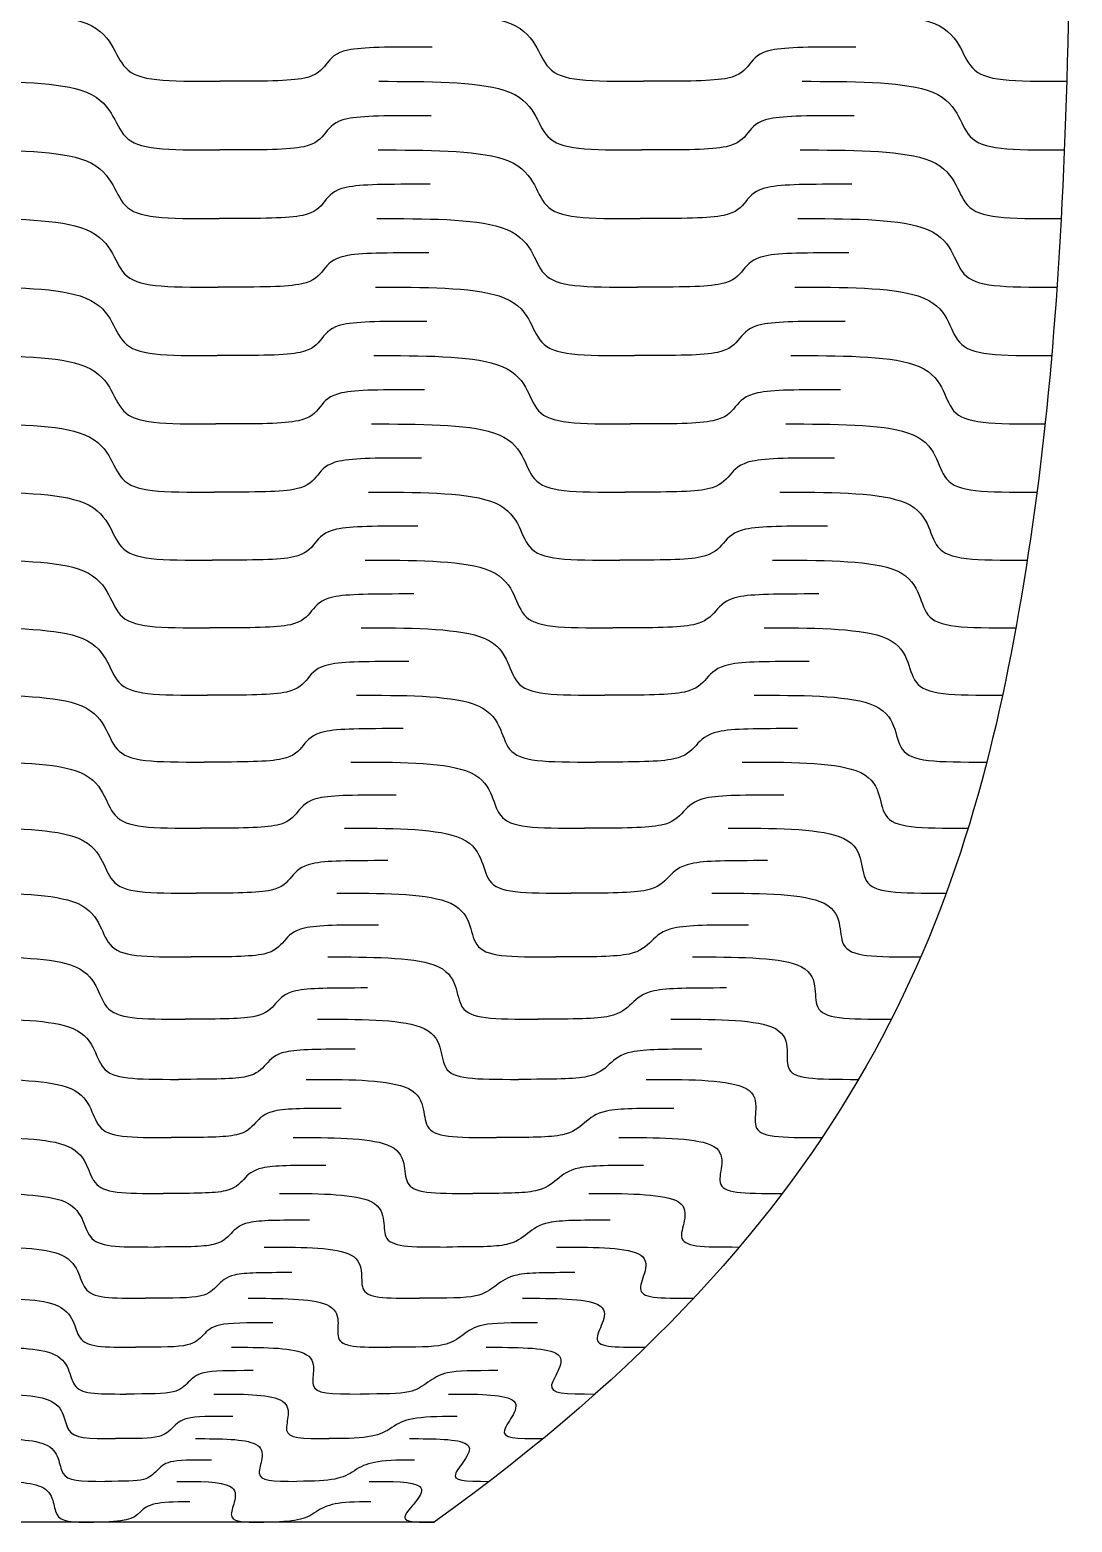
# Model space of a CAD drawing. Extents: x -15.8 to 22.7, y 5.7 to 11.5.
# Drawn here: x -5.15 to -3.125, y 5.681 to 8.579 of the extents above; entities that cross this region are included whole.
import ezdxf

# ---------------------------------------------------------------- set-up
doc = ezdxf.new("R2010")
doc.units = 0
doc.layers.add('DEFAULT', color=7, linetype='CONTINUOUS')

msp = doc.modelspace()

# ---------------------------------------------------------------- linework, layer by layer
at = {"layer": 'DEFAULT'}
msp.add_lwpolyline([(-4.3647, 5.6805), (-6.0174, 5.6805)], dxfattribs=at)
for points, knots in [([(-3.1252, 9.8123), (-3.1252, 8.6318), (-3.1252, 8.0416), (-3.2285, 7.4513), (-3.3318, 6.861), (-3.5384, 6.2708), (-4.3647, 5.6805)], [0, 0, 0, 0, 1, 1, 1, 2, 2, 2, 2]), ([(-5.294, 8.612), (-5.1996, 8.612), (-5.1052, 8.612), (-5.0505, 8.5949), (-5.0187, 8.5849), (-5.0025, 8.568), (-4.9915, 8.5502), (-4.9812, 8.5337), (-4.9751, 8.5167), (-4.9636, 8.5046), (-4.9392, 8.4789), (-4.8882, 8.4787), (-4.78, 8.4787)], [0, 0, 0, 0, 1, 1, 1, 2, 2, 2, 3, 3, 3, 4, 4, 4, 4]), ([(-4.4705, 8.612), (-4.3761, 8.612), (-4.2817, 8.612), (-4.2272, 8.5949), (-4.1955, 8.5849), (-4.1795, 8.568), (-4.1687, 8.5502), (-4.1586, 8.5337), (-4.1526, 8.5167), (-4.1413, 8.5046), (-4.1172, 8.4789), (-4.0661, 8.4787), (-3.9579, 8.4787)], [0, 0, 0, 0, 1, 1, 1, 2, 2, 2, 3, 3, 3, 4, 4, 4, 4]), ([(-3.6471, 8.612), (-3.5527, 8.612), (-3.4582, 8.612), (-3.4039, 8.5949), (-3.3723, 8.5849), (-3.3565, 8.568), (-3.3459, 8.5502), (-3.336, 8.5337), (-3.3302, 8.5167), (-3.3189, 8.5046), (-3.2951, 8.4789), (-3.244, 8.4787), (-3.1359, 8.4787)], [0, 0, 0, 0, 1, 1, 1, 2, 2, 2, 3, 3, 3, 4, 4, 4, 4]), ([(-4.3683, 8.5453), (-4.4529, 8.5453), (-4.5028, 8.5453), (-4.5321, 8.5392), (-4.5563, 8.5341), (-4.5655, 8.5233), (-4.5742, 8.512), (-4.583, 8.5007), (-4.5922, 8.49), (-4.6164, 8.4849), (-4.6457, 8.4787), (-4.6955, 8.4787), (-4.78, 8.4787)], [0, 0, 0, 0, 1, 1, 1, 2, 2, 2, 3, 3, 3, 4, 4, 4, 4]), ([(-3.5455, 8.5453), (-3.6302, 8.5453), (-3.68, 8.5453), (-3.7094, 8.5392), (-3.7336, 8.5341), (-3.7429, 8.5233), (-3.7518, 8.512), (-3.7607, 8.5007), (-3.77, 8.49), (-3.7942, 8.4849), (-3.8236, 8.4787), (-3.8734, 8.4787), (-3.9579, 8.4787)], [0, 0, 0, 0, 1, 1, 1, 2, 2, 2, 3, 3, 3, 4, 4, 4, 4]), ([(-5.2938, 8.4787), (-5.1996, 8.4787), (-5.1053, 8.4787), (-5.0508, 8.4615), (-5.019, 8.4516), (-5.0029, 8.4347), (-4.9919, 8.4169), (-4.9817, 8.4004), (-4.9756, 8.3834), (-4.9641, 8.3713), (-4.9398, 8.3456), (-4.8888, 8.3454), (-4.781, 8.3454)], [0, 0, 0, 0, 1, 1, 1, 2, 2, 2, 3, 3, 3, 4, 4, 4, 4]), ([(-4.4717, 8.4787), (-4.3775, 8.4787), (-4.2832, 8.4787), (-4.2289, 8.4615), (-4.1973, 8.4516), (-4.1814, 8.4347), (-4.1707, 8.4169), (-4.1607, 8.4004), (-4.1548, 8.3834), (-4.1435, 8.3713), (-4.1196, 8.3456), (-4.0686, 8.3454), (-3.9607, 8.3454)], [0, 0, 0, 0, 1, 1, 1, 2, 2, 2, 3, 3, 3, 4, 4, 4, 4]), ([(-3.6497, 8.4787), (-3.5554, 8.4787), (-3.4611, 8.4787), (-3.4071, 8.4615), (-3.3756, 8.4516), (-3.36, 8.4347), (-3.3495, 8.4169), (-3.3397, 8.4004), (-3.3341, 8.3834), (-3.323, 8.3713), (-3.2994, 8.3456), (-3.2484, 8.3454), (-3.1405, 8.3454)], [0, 0, 0, 0, 1, 1, 1, 2, 2, 2, 3, 3, 3, 4, 4, 4, 4]), ([(-4.3699, 8.412), (-4.4544, 8.412), (-4.5041, 8.412), (-4.5334, 8.4058), (-4.5575, 8.4008), (-4.5668, 8.39), (-4.5755, 8.3787), (-4.5844, 8.3674), (-4.5935, 8.3567), (-4.6177, 8.3516), (-4.647, 8.3454), (-4.6966, 8.3454), (-4.781, 8.3454)], [0, 0, 0, 0, 1, 1, 1, 2, 2, 2, 3, 3, 3, 4, 4, 4, 4]), ([(-3.5488, 8.412), (-3.6333, 8.412), (-3.683, 8.412), (-3.7124, 8.4058), (-3.7366, 8.4008), (-3.7459, 8.39), (-3.7549, 8.3787), (-3.7638, 8.3674), (-3.7732, 8.3567), (-3.7974, 8.3516), (-3.8267, 8.3454), (-3.8764, 8.3454), (-3.9607, 8.3454)], [0, 0, 0, 0, 1, 1, 1, 2, 2, 2, 3, 3, 3, 4, 4, 4, 4]), ([(-5.2936, 8.3454), (-5.1995, 8.3454), (-5.1055, 8.3454), (-5.0511, 8.3283), (-5.0194, 8.3183), (-5.0033, 8.3014), (-4.9924, 8.2837), (-4.9822, 8.2672), (-4.9762, 8.2501), (-4.9648, 8.238), (-4.9406, 8.2123), (-4.8898, 8.2122), (-4.7822, 8.2122)], [0, 0, 0, 0, 1, 1, 1, 2, 2, 2, 3, 3, 3, 4, 4, 4, 4]), ([(-4.4734, 8.3454), (-4.3793, 8.3454), (-4.2853, 8.3454), (-4.2312, 8.3283), (-4.1997, 8.3183), (-4.1839, 8.3014), (-4.1733, 8.2837), (-4.1635, 8.2672), (-4.1577, 8.2501), (-4.1465, 8.238), (-4.1228, 8.2123), (-4.072, 8.2122), (-3.9644, 8.2122)], [0, 0, 0, 0, 1, 1, 1, 2, 2, 2, 3, 3, 3, 4, 4, 4, 4]), ([(-3.6532, 8.3454), (-3.5591, 8.3454), (-3.4651, 8.3454), (-3.4113, 8.3283), (-3.38, 8.3183), (-3.3645, 8.3014), (-3.3543, 8.2837), (-3.3447, 8.2672), (-3.3393, 8.2501), (-3.3283, 8.238), (-3.3051, 8.2123), (-3.2543, 8.2122), (-3.1467, 8.2122)], [0, 0, 0, 0, 1, 1, 1, 2, 2, 2, 3, 3, 3, 4, 4, 4, 4]), ([(-4.3721, 8.2788), (-4.4563, 8.2788), (-4.5059, 8.2788), (-4.5352, 8.2726), (-4.5593, 8.2675), (-4.5685, 8.2567), (-4.5773, 8.2455), (-4.5861, 8.2342), (-4.5953, 8.2234), (-4.6194, 8.2183), (-4.6486, 8.2122), (-4.6981, 8.2122), (-4.7822, 8.2122)], [0, 0, 0, 0, 1, 1, 1, 2, 2, 2, 3, 3, 3, 4, 4, 4, 4]), ([(-3.5531, 8.2788), (-3.6374, 8.2788), (-3.687, 8.2788), (-3.7163, 8.2726), (-3.7405, 8.2675), (-3.7499, 8.2567), (-3.7589, 8.2455), (-3.768, 8.2342), (-3.7774, 8.2234), (-3.8015, 8.2183), (-3.8308, 8.2122), (-3.8803, 8.2122), (-3.9644, 8.2122)], [0, 0, 0, 0, 1, 1, 1, 2, 2, 2, 3, 3, 3, 4, 4, 4, 4]), ([(-5.2933, 8.2122), (-5.1995, 8.2122), (-5.1057, 8.2122), (-5.0515, 8.195), (-5.02, 8.1851), (-5.004, 8.1682), (-4.9931, 8.1505), (-4.983, 8.134), (-4.9769, 8.117), (-4.9656, 8.1049), (-4.9415, 8.0792), (-4.8909, 8.079), (-4.7838, 8.079)], [0, 0, 0, 0, 1, 1, 1, 2, 2, 2, 3, 3, 3, 4, 4, 4, 4]), ([(-4.4755, 8.2122), (-4.3818, 8.2122), (-4.288, 8.2122), (-4.2342, 8.195), (-4.2029, 8.1851), (-4.1873, 8.1682), (-4.1768, 8.1505), (-4.1671, 8.134), (-4.1615, 8.117), (-4.1504, 8.1049), (-4.127, 8.0792), (-4.0764, 8.079), (-3.9692, 8.079)], [0, 0, 0, 0, 1, 1, 1, 2, 2, 2, 3, 3, 3, 4, 4, 4, 4]), ([(-3.6578, 8.2122), (-3.564, 8.2122), (-3.4703, 8.2122), (-3.4169, 8.195), (-3.3858, 8.1851), (-3.3706, 8.1682), (-3.3606, 8.1505), (-3.3513, 8.134), (-3.346, 8.117), (-3.3353, 8.1049), (-3.3125, 8.0792), (-3.2618, 8.079), (-3.1547, 8.079)], [0, 0, 0, 0, 1, 1, 1, 2, 2, 2, 3, 3, 3, 4, 4, 4, 4]), ([(-4.3749, 8.1456), (-4.4589, 8.1456), (-4.5083, 8.1456), (-4.5375, 8.1394), (-4.5615, 8.1343), (-4.5707, 8.1236), (-4.5795, 8.1123), (-4.5884, 8.101), (-4.5976, 8.0903), (-4.6216, 8.0852), (-4.6507, 8.079), (-4.7, 8.079), (-4.7838, 8.079)], [0, 0, 0, 0, 1, 1, 1, 2, 2, 2, 3, 3, 3, 4, 4, 4, 4]), ([(-3.5588, 8.1456), (-3.6427, 8.1456), (-3.6922, 8.1456), (-3.7215, 8.1394), (-3.7456, 8.1343), (-3.7551, 8.1236), (-3.7642, 8.1123), (-3.7733, 8.101), (-3.7828, 8.0903), (-3.8069, 8.0852), (-3.8362, 8.079), (-3.8855, 8.079), (-3.9692, 8.079)], [0, 0, 0, 0, 1, 1, 1, 2, 2, 2, 3, 3, 3, 4, 4, 4, 4]), ([(-5.2929, 8.079), (-5.1995, 8.079), (-5.1061, 8.079), (-5.0521, 8.0619), (-5.0207, 8.052), (-5.0048, 8.0351), (-4.994, 8.0174), (-4.9839, 8.0009), (-4.978, 7.984), (-4.9667, 7.9719), (-4.9428, 7.9462), (-4.8924, 7.9461), (-4.7858, 7.9461)], [0, 0, 0, 0, 1, 1, 1, 2, 2, 2, 3, 3, 3, 4, 4, 4, 4]), ([(-4.4783, 8.079), (-4.385, 8.079), (-4.2915, 8.079), (-4.2381, 8.0619), (-4.2069, 8.052), (-4.1916, 8.0351), (-4.1813, 8.0174), (-4.1718, 8.0009), (-4.1663, 7.984), (-4.1554, 7.9719), (-4.1323, 7.9462), (-4.082, 7.9461), (-3.9754, 7.9461)], [0, 0, 0, 0, 1, 1, 1, 2, 2, 2, 3, 3, 3, 4, 4, 4, 4]), ([(-3.6638, 8.079), (-3.5704, 8.079), (-3.477, 8.079), (-3.424, 8.0619), (-3.3932, 8.052), (-3.3784, 8.0351), (-3.3687, 8.0174), (-3.3596, 8.0009), (-3.3547, 7.984), (-3.3442, 7.9719), (-3.3219, 7.9462), (-3.2715, 7.9461), (-3.1649, 7.9461)], [0, 0, 0, 0, 1, 1, 1, 2, 2, 2, 3, 3, 3, 4, 4, 4, 4]), ([(-4.3786, 8.0125), (-4.4622, 8.0125), (-4.5114, 8.0125), (-4.5405, 8.0064), (-4.5644, 8.0013), (-4.5736, 7.9906), (-4.5825, 7.9793), (-4.5913, 7.968), (-4.6005, 7.9573), (-4.6244, 7.9522), (-4.6534, 7.9461), (-4.7025, 7.9461), (-4.7858, 7.9461)], [0, 0, 0, 0, 1, 1, 1, 2, 2, 2, 3, 3, 3, 4, 4, 4, 4]), ([(-3.5661, 8.0125), (-3.6497, 8.0125), (-3.6989, 8.0125), (-3.7281, 8.0064), (-3.7522, 8.0013), (-3.7618, 7.9906), (-3.771, 7.9793), (-3.7802, 7.968), (-3.7897, 7.9573), (-3.8138, 7.9522), (-3.843, 7.9461), (-3.892, 7.9461), (-3.9754, 7.9461)], [0, 0, 0, 0, 1, 1, 1, 2, 2, 2, 3, 3, 3, 4, 4, 4, 4]), ([(-5.2924, 7.9461), (-5.1994, 7.9461), (-5.1065, 7.9461), (-5.0528, 7.929), (-5.0216, 7.919), (-5.0058, 7.9022), (-4.9951, 7.8845), (-4.9851, 7.8681), (-4.9792, 7.8511), (-4.968, 7.8391), (-4.9444, 7.8135), (-4.8943, 7.8133), (-4.7884, 7.8133)], [0, 0, 0, 0, 1, 1, 1, 2, 2, 2, 3, 3, 3, 4, 4, 4, 4]), ([(-4.4819, 7.9461), (-4.389, 7.9461), (-4.296, 7.9461), (-4.243, 7.929), (-4.2122, 7.919), (-4.197, 7.9022), (-4.187, 7.8845), (-4.1777, 7.8681), (-4.1724, 7.8511), (-4.1617, 7.8391), (-4.139, 7.8135), (-4.089, 7.8133), (-3.9831, 7.8133)], [0, 0, 0, 0, 1, 1, 1, 2, 2, 2, 3, 3, 3, 4, 4, 4, 4]), ([(-3.6715, 7.9461), (-3.5785, 7.9461), (-3.4856, 7.9461), (-3.4332, 7.929), (-3.4027, 7.919), (-3.3883, 7.9022), (-3.3789, 7.8845), (-3.3702, 7.8681), (-3.3656, 7.8511), (-3.3554, 7.8391), (-3.3337, 7.8135), (-3.2837, 7.8133), (-3.1777, 7.8133)], [0, 0, 0, 0, 1, 1, 1, 2, 2, 2, 3, 3, 3, 4, 4, 4, 4]), ([(-4.3832, 7.8797), (-4.4663, 7.8797), (-4.5152, 7.8797), (-4.5442, 7.8735), (-4.568, 7.8684), (-4.5772, 7.8577), (-4.5861, 7.8465), (-4.595, 7.8353), (-4.6042, 7.8245), (-4.628, 7.8195), (-4.6568, 7.8133), (-4.7056, 7.8133), (-4.7884, 7.8133)], [0, 0, 0, 0, 1, 1, 1, 2, 2, 2, 3, 3, 3, 4, 4, 4, 4]), ([(-3.5753, 7.8797), (-3.6584, 7.8797), (-3.7073, 7.8797), (-3.7365, 7.8735), (-3.7605, 7.8684), (-3.7702, 7.8577), (-3.7795, 7.8465), (-3.7888, 7.8353), (-3.7984, 7.8245), (-3.8224, 7.8195), (-3.8515, 7.8133), (-3.9002, 7.8133), (-3.9831, 7.8133)], [0, 0, 0, 0, 1, 1, 1, 2, 2, 2, 3, 3, 3, 4, 4, 4, 4]), ([(-5.2917, 7.8133), (-5.1994, 7.8133), (-5.107, 7.8133), (-5.0537, 7.7963), (-5.0227, 7.7863), (-5.007, 7.7696), (-4.9964, 7.7519), (-4.9866, 7.7355), (-4.9808, 7.7186), (-4.9697, 7.7066), (-4.9463, 7.681), (-4.8966, 7.6809), (-4.7915, 7.6809)], [0, 0, 0, 0, 1, 1, 1, 2, 2, 2, 3, 3, 3, 4, 4, 4, 4]), ([(-4.4864, 7.8133), (-4.3941, 7.8133), (-4.3017, 7.8133), (-4.2492, 7.7963), (-4.2186, 7.7863), (-4.2038, 7.7696), (-4.194, 7.7519), (-4.185, 7.7355), (-4.1799, 7.7186), (-4.1694, 7.7066), (-4.1472, 7.681), (-4.0976, 7.6809), (-3.9925, 7.6809)], [0, 0, 0, 0, 1, 1, 1, 2, 2, 2, 3, 3, 3, 4, 4, 4, 4]), ([(-3.6811, 7.8133), (-3.5887, 7.8133), (-3.4963, 7.8133), (-3.4447, 7.7963), (-3.4146, 7.7863), (-3.4005, 7.7696), (-3.3916, 7.7519), (-3.3833, 7.7355), (-3.3791, 7.7186), (-3.3692, 7.7066), (-3.3482, 7.681), (-3.2986, 7.6809), (-3.1934, 7.6809)], [0, 0, 0, 0, 1, 1, 1, 2, 2, 2, 3, 3, 3, 4, 4, 4, 4]), ([(-4.3889, 7.7471), (-4.4714, 7.7471), (-4.52, 7.7471), (-4.5488, 7.7409), (-4.5725, 7.7359), (-4.5817, 7.7252), (-4.5906, 7.714), (-4.5995, 7.7028), (-4.6087, 7.6921), (-4.6323, 7.687), (-4.661, 7.6809), (-4.7094, 7.6809), (-4.7915, 7.6809)], [0, 0, 0, 0, 1, 1, 1, 2, 2, 2, 3, 3, 3, 4, 4, 4, 4]), ([(-3.5867, 7.7471), (-3.6692, 7.7471), (-3.7178, 7.7471), (-3.7469, 7.7409), (-3.7708, 7.7359), (-3.7806, 7.7252), (-3.79, 7.714), (-3.7994, 7.7028), (-3.8091, 7.6921), (-3.833, 7.687), (-3.862, 7.6809), (-3.9103, 7.6809), (-3.9925, 7.6809)], [0, 0, 0, 0, 1, 1, 1, 2, 2, 2, 3, 3, 3, 4, 4, 4, 4]), ([(-5.2909, 7.6809), (-5.1993, 7.6809), (-5.1077, 7.6809), (-5.0548, 7.6639), (-5.024, 7.654), (-5.0086, 7.6372), (-4.9981, 7.6197), (-4.9884, 7.6033), (-4.9827, 7.5865), (-4.9717, 7.5745), (-4.9486, 7.549), (-4.8994, 7.5488), (-4.7953, 7.5488)], [0, 0, 0, 0, 1, 1, 1, 2, 2, 2, 3, 3, 3, 4, 4, 4, 4]), ([(-4.4919, 7.6809), (-4.4003, 7.6809), (-4.3086, 7.6809), (-4.2567, 7.6639), (-4.2265, 7.654), (-4.212, 7.6372), (-4.2026, 7.6197), (-4.1938, 7.6033), (-4.189, 7.5865), (-4.1788, 7.5745), (-4.1571, 7.549), (-4.1079, 7.5488), (-4.0038, 7.5488)], [0, 0, 0, 0, 1, 1, 1, 2, 2, 2, 3, 3, 3, 4, 4, 4, 4]), ([(-3.6929, 7.6809), (-3.6012, 7.6809), (-3.5096, 7.6809), (-3.4587, 7.6639), (-3.429, 7.654), (-3.4155, 7.6372), (-3.407, 7.6197), (-3.3992, 7.6033), (-3.3954, 7.5865), (-3.3858, 7.5745), (-3.3656, 7.549), (-3.3164, 7.5488), (-3.2123, 7.5488)], [0, 0, 0, 0, 1, 1, 1, 2, 2, 2, 3, 3, 3, 4, 4, 4, 4]), ([(-4.3958, 7.6149), (-4.4776, 7.6149), (-4.5258, 7.6149), (-4.5544, 7.6087), (-4.5779, 7.6037), (-4.5872, 7.593), (-4.596, 7.5818), (-4.6049, 7.5707), (-4.6141, 7.56), (-4.6376, 7.555), (-4.666, 7.5488), (-4.7139, 7.5488), (-4.7953, 7.5488)], [0, 0, 0, 0, 1, 1, 1, 2, 2, 2, 3, 3, 3, 4, 4, 4, 4]), ([(-3.6005, 7.6149), (-3.6823, 7.6149), (-3.7305, 7.6149), (-3.7595, 7.6087), (-3.7833, 7.6037), (-3.7931, 7.593), (-3.8026, 7.5818), (-3.8122, 7.5707), (-3.822, 7.56), (-3.8457, 7.555), (-3.8745, 7.5488), (-3.9224, 7.5488), (-4.0038, 7.5488)], [0, 0, 0, 0, 1, 1, 1, 2, 2, 2, 3, 3, 3, 4, 4, 4, 4]), ([(-5.29, 7.5488), (-5.1993, 7.5488), (-5.1084, 7.5488), (-5.0561, 7.5319), (-5.0257, 7.5221), (-5.0104, 7.5054), (-5.0001, 7.4879), (-4.9905, 7.4716), (-4.9849, 7.4548), (-4.9741, 7.4429), (-4.9513, 7.4175), (-4.9027, 7.4173), (-4.7998, 7.4173)], [0, 0, 0, 0, 1, 1, 1, 2, 2, 2, 3, 3, 3, 4, 4, 4, 4]), ([(-4.4985, 7.5488), (-4.4078, 7.5488), (-4.3169, 7.5488), (-4.2658, 7.5319), (-4.236, 7.5221), (-4.2218, 7.5054), (-4.2127, 7.4879), (-4.2042, 7.4716), (-4.1997, 7.4548), (-4.1898, 7.4429), (-4.1687, 7.4175), (-4.1201, 7.4173), (-4.0171, 7.4173)], [0, 0, 0, 0, 1, 1, 1, 2, 2, 2, 3, 3, 3, 4, 4, 4, 4]), ([(-3.707, 7.5488), (-3.6163, 7.5488), (-3.5255, 7.5488), (-3.4754, 7.5319), (-3.4463, 7.5221), (-3.4333, 7.5054), (-3.4253, 7.4879), (-3.418, 7.4716), (-3.4146, 7.4548), (-3.4054, 7.4429), (-3.386, 7.4175), (-3.3375, 7.4173), (-3.2345, 7.4173)], [0, 0, 0, 0, 1, 1, 1, 2, 2, 2, 3, 3, 3, 4, 4, 4, 4]), ([(-4.404, 7.4831), (-4.485, 7.4831), (-4.5326, 7.4831), (-4.561, 7.477), (-4.5843, 7.472), (-4.5936, 7.4613), (-4.6024, 7.4502), (-4.6113, 7.4391), (-4.6205, 7.4285), (-4.6437, 7.4234), (-4.6719, 7.4173), (-4.7193, 7.4173), (-4.7998, 7.4173)], [0, 0, 0, 0, 1, 1, 1, 2, 2, 2, 3, 3, 3, 4, 4, 4, 4]), ([(-3.617, 7.4831), (-3.6979, 7.4831), (-3.7456, 7.4831), (-3.7744, 7.477), (-3.798, 7.472), (-3.808, 7.4613), (-3.8176, 7.4502), (-3.8272, 7.4391), (-3.8372, 7.4285), (-3.8607, 7.4234), (-3.8893, 7.4173), (-3.9367, 7.4173), (-4.0171, 7.4173)], [0, 0, 0, 0, 1, 1, 1, 2, 2, 2, 3, 3, 3, 4, 4, 4, 4]), ([(-5.2889, 7.4173), (-5.1992, 7.4173), (-5.1093, 7.4173), (-5.0577, 7.4005), (-5.0276, 7.3907), (-5.0125, 7.3741), (-5.0024, 7.3567), (-4.993, 7.3405), (-4.9875, 7.3238), (-4.9769, 7.3119), (-4.9545, 7.2867), (-4.9065, 7.2865), (-4.8049, 7.2865)], [0, 0, 0, 0, 1, 1, 1, 2, 2, 2, 3, 3, 3, 4, 4, 4, 4]), ([(-4.5063, 7.4173), (-4.4165, 7.4173), (-4.3267, 7.4173), (-4.2764, 7.4005), (-4.2471, 7.3907), (-4.2333, 7.3741), (-4.2246, 7.3567), (-4.2165, 7.3405), (-4.2123, 7.3238), (-4.2026, 7.3119), (-4.1822, 7.2867), (-4.1343, 7.2865), (-4.0327, 7.2865)], [0, 0, 0, 0, 1, 1, 1, 2, 2, 2, 3, 3, 3, 4, 4, 4, 4]), ([(-3.7237, 7.4173), (-3.6339, 7.4173), (-3.5441, 7.4173), (-3.4951, 7.4005), (-3.4666, 7.3907), (-3.4542, 7.3741), (-3.4468, 7.3567), (-3.4399, 7.3405), (-3.4371, 7.3238), (-3.4284, 7.3119), (-3.4099, 7.2867), (-3.362, 7.2865), (-3.2604, 7.2865)], [0, 0, 0, 0, 1, 1, 1, 2, 2, 2, 3, 3, 3, 4, 4, 4, 4]), ([(-4.4136, 7.3519), (-4.4936, 7.3519), (-4.5407, 7.3519), (-4.5688, 7.3458), (-4.5918, 7.3408), (-4.6011, 7.3303), (-4.6099, 7.3192), (-4.6188, 7.3081), (-4.628, 7.2976), (-4.6509, 7.2926), (-4.6788, 7.2865), (-4.7255, 7.2865), (-4.8049, 7.2865)], [0, 0, 0, 0, 1, 1, 1, 2, 2, 2, 3, 3, 3, 4, 4, 4, 4]), ([(-3.6362, 7.3519), (-3.7162, 7.3519), (-3.7633, 7.3519), (-3.7918, 7.3458), (-3.8153, 7.3408), (-3.8253, 7.3303), (-3.8351, 7.3192), (-3.8448, 7.3081), (-3.8548, 7.2976), (-3.8782, 7.2926), (-3.9065, 7.2865), (-3.9532, 7.2865), (-4.0327, 7.2865)], [0, 0, 0, 0, 1, 1, 1, 2, 2, 2, 3, 3, 3, 4, 4, 4, 4]), ([(-5.2876, 7.2865), (-5.199, 7.2865), (-5.1104, 7.2865), (-5.0595, 7.2698), (-5.0298, 7.2601), (-5.015, 7.2436), (-5.0051, 7.2263), (-4.9959, 7.2103), (-4.9906, 7.1937), (-4.9802, 7.1819), (-4.9582, 7.1569), (-4.911, 7.1567), (-4.811, 7.1567)], [0, 0, 0, 0, 1, 1, 1, 2, 2, 2, 3, 3, 3, 4, 4, 4, 4]), ([(-4.5153, 7.2865), (-4.4268, 7.2865), (-4.3381, 7.2865), (-4.2888, 7.2698), (-4.2601, 7.2601), (-4.2468, 7.2436), (-4.2385, 7.2263), (-4.2308, 7.2103), (-4.2271, 7.1937), (-4.2178, 7.1819), (-4.1981, 7.1569), (-4.151, 7.1567), (-4.051, 7.1567)], [0, 0, 0, 0, 1, 1, 1, 2, 2, 2, 3, 3, 3, 4, 4, 4, 4]), ([(-3.7431, 7.2865), (-3.6545, 7.2865), (-3.5659, 7.2865), (-3.5181, 7.2698), (-3.4903, 7.2601), (-3.4786, 7.2436), (-3.4719, 7.2263), (-3.4658, 7.2103), (-3.4635, 7.1937), (-3.4554, 7.1819), (-3.4381, 7.1569), (-3.391, 7.1567), (-3.291, 7.1567)], [0, 0, 0, 0, 1, 1, 1, 2, 2, 2, 3, 3, 3, 4, 4, 4, 4]), ([(-4.4249, 7.2216), (-4.5037, 7.2216), (-4.5501, 7.2216), (-4.5779, 7.2156), (-4.6007, 7.2106), (-4.6099, 7.2001), (-4.6187, 7.1891), (-4.6276, 7.1782), (-4.6367, 7.1677), (-4.6594, 7.1627), (-4.6869, 7.1567), (-4.7329, 7.1567), (-4.811, 7.1567)], [0, 0, 0, 0, 1, 1, 1, 2, 2, 2, 3, 3, 3, 4, 4, 4, 4]), ([(-3.6588, 7.2216), (-3.7376, 7.2216), (-3.784, 7.2216), (-3.8123, 7.2156), (-3.8356, 7.2106), (-3.8458, 7.2001), (-3.8557, 7.1891), (-3.8655, 7.1782), (-3.8757, 7.1677), (-3.8988, 7.1627), (-3.9269, 7.1567), (-3.9729, 7.1567), (-4.051, 7.1567)], [0, 0, 0, 0, 1, 1, 1, 2, 2, 2, 3, 3, 3, 4, 4, 4, 4]), ([(-5.2861, 7.1567), (-5.1989, 7.1567), (-5.1117, 7.1567), (-5.0616, 7.1402), (-5.0325, 7.1306), (-5.018, 7.1143), (-5.0083, 7.0972), (-4.9994, 7.0813), (-4.9942, 7.0649), (-4.9841, 7.0533), (-4.9626, 7.0285), (-4.9164, 7.0283), (-4.8183, 7.0283)], [0, 0, 0, 0, 1, 1, 1, 2, 2, 2, 3, 3, 3, 4, 4, 4, 4]), ([(-4.526, 7.1567), (-4.4389, 7.1567), (-4.3516, 7.1567), (-4.3035, 7.1402), (-4.2754, 7.1306), (-4.2628, 7.1143), (-4.255, 7.0972), (-4.2479, 7.0813), (-4.2445, 7.0649), (-4.2357, 7.0533), (-4.217, 7.0285), (-4.1708, 7.0283), (-4.0727, 7.0283)], [0, 0, 0, 0, 1, 1, 1, 2, 2, 2, 3, 3, 3, 4, 4, 4, 4]), ([(-3.766, 7.1567), (-3.6789, 7.1567), (-3.5916, 7.1567), (-3.5453, 7.1402), (-3.5183, 7.1306), (-3.5075, 7.1143), (-3.5017, 7.0972), (-3.4963, 7.0813), (-3.4949, 7.0649), (-3.4874, 7.0533), (-3.4715, 7.0285), (-3.4253, 7.0283), (-3.3272, 7.0283)], [0, 0, 0, 0, 1, 1, 1, 2, 2, 2, 3, 3, 3, 4, 4, 4, 4]), ([(-4.4383, 7.0925), (-4.5157, 7.0925), (-4.5613, 7.0925), (-4.5887, 7.0866), (-4.6111, 7.0816), (-4.6203, 7.0713), (-4.6292, 7.0604), (-4.638, 7.0496), (-4.6472, 7.0392), (-4.6694, 7.0343), (-4.6965, 7.0283), (-4.7416, 7.0283), (-4.8183, 7.0283)], [0, 0, 0, 0, 1, 1, 1, 2, 2, 2, 3, 3, 3, 4, 4, 4, 4]), ([(-3.6855, 7.0925), (-3.7629, 7.0925), (-3.8085, 7.0925), (-3.8365, 7.0866), (-3.8596, 7.0816), (-3.87, 7.0713), (-3.88, 7.0604), (-3.8901, 7.0496), (-3.9004, 7.0392), (-3.9232, 7.0343), (-3.951, 7.0283), (-3.9961, 7.0283), (-4.0727, 7.0283)], [0, 0, 0, 0, 1, 1, 1, 2, 2, 2, 3, 3, 3, 4, 4, 4, 4]), ([(-5.2843, 7.0283), (-5.1988, 7.0283), (-5.1132, 7.0283), (-5.0641, 7.0121), (-5.0356, 7.0026), (-5.0215, 6.9866), (-5.0122, 6.9698), (-5.0034, 6.9542), (-4.9985, 6.938), (-4.9887, 6.9265), (-4.9678, 6.9022), (-4.9226, 6.902), (-4.8268, 6.902)], [0, 0, 0, 0, 1, 1, 1, 2, 2, 2, 3, 3, 3, 4, 4, 4, 4]), ([(-4.5387, 7.0283), (-4.4532, 7.0283), (-4.3676, 7.0283), (-4.3208, 7.0121), (-4.2936, 7.0026), (-4.2816, 6.9866), (-4.2745, 6.9698), (-4.2679, 6.9542), (-4.2651, 6.938), (-4.2568, 6.9265), (-4.2393, 6.9022), (-4.1942, 6.902), (-4.0983, 6.902)], [0, 0, 0, 0, 1, 1, 1, 2, 2, 2, 3, 3, 3, 4, 4, 4, 4]), ([(-3.7932, 7.0283), (-3.7077, 7.0283), (-3.6221, 7.0283), (-3.5775, 7.0121), (-3.5515, 7.0026), (-3.5417, 6.9866), (-3.5369, 6.9698), (-3.5324, 6.9542), (-3.5318, 6.938), (-3.5251, 6.9265), (-3.5108, 6.9022), (-3.4657, 6.902), (-3.3698, 6.902)], [0, 0, 0, 0, 1, 1, 1, 2, 2, 2, 3, 3, 3, 4, 4, 4, 4]), ([(-4.4541, 6.9652), (-4.5299, 6.9652), (-4.5745, 6.9652), (-4.6014, 6.9593), (-4.6235, 6.9545), (-4.6327, 6.9443), (-4.6415, 6.9336), (-4.6503, 6.9229), (-4.6594, 6.9127), (-4.6813, 6.9079), (-4.7078, 6.902), (-4.7519, 6.902), (-4.8268, 6.902)], [0, 0, 0, 0, 1, 1, 1, 2, 2, 2, 3, 3, 3, 4, 4, 4, 4]), ([(-3.717, 6.9652), (-3.7929, 6.9652), (-3.8375, 6.9652), (-3.8652, 6.9593), (-3.8879, 6.9545), (-3.8985, 6.9443), (-3.9087, 6.9336), (-3.919, 6.9229), (-3.9295, 6.9127), (-3.952, 6.9079), (-3.9793, 6.902), (-4.0234, 6.902), (-4.0983, 6.902)], [0, 0, 0, 0, 1, 1, 1, 2, 2, 2, 3, 3, 3, 4, 4, 4, 4]), ([(-5.2821, 6.902), (-5.1986, 6.902), (-5.1149, 6.902), (-5.0671, 6.8861), (-5.0393, 6.8768), (-5.0256, 6.8611), (-5.0166, 6.8446), (-5.0082, 6.8293), (-5.0035, 6.8135), (-4.994, 6.8022), (-4.9739, 6.7783), (-4.9299, 6.7782), (-4.8367, 6.7782)], [0, 0, 0, 0, 1, 1, 1, 2, 2, 2, 3, 3, 3, 4, 4, 4, 4]), ([(-4.5536, 6.902), (-4.4701, 6.902), (-4.3864, 6.902), (-4.3412, 6.8861), (-4.3149, 6.8768), (-4.3037, 6.8611), (-4.2973, 6.8446), (-4.2914, 6.8293), (-4.2892, 6.8135), (-4.2815, 6.8022), (-4.2652, 6.7783), (-4.2213, 6.7782), (-4.1281, 6.7782)], [0, 0, 0, 0, 1, 1, 1, 2, 2, 2, 3, 3, 3, 4, 4, 4, 4]), ([(-3.8251, 6.902), (-3.7416, 6.902), (-3.6579, 6.902), (-3.6152, 6.8861), (-3.5904, 6.8768), (-3.5818, 6.8611), (-3.578, 6.8446), (-3.5745, 6.8293), (-3.5749, 6.8135), (-3.569, 6.8022), (-3.5565, 6.7783), (-3.5126, 6.7782), (-3.4194, 6.7782)], [0, 0, 0, 0, 1, 1, 1, 2, 2, 2, 3, 3, 3, 4, 4, 4, 4]), ([(-4.4725, 6.8401), (-4.5464, 6.8401), (-4.59, 6.8401), (-4.6163, 6.8343), (-4.6379, 6.8296), (-4.647, 6.8196), (-4.6558, 6.8091), (-4.6647, 6.7987), (-4.6737, 6.7887), (-4.695, 6.7839), (-4.721, 6.7782), (-4.7638, 6.7782), (-4.8367, 6.7782)], [0, 0, 0, 0, 1, 1, 1, 2, 2, 2, 3, 3, 3, 4, 4, 4, 4]), ([(-3.7539, 6.8401), (-3.8278, 6.8401), (-3.8714, 6.8401), (-3.8986, 6.8343), (-3.921, 6.8296), (-3.9317, 6.8196), (-3.9422, 6.8091), (-3.9527, 6.7987), (-3.9634, 6.7887), (-3.9855, 6.7839), (-4.0123, 6.7782), (-4.0552, 6.7782), (-4.1281, 6.7782)], [0, 0, 0, 0, 1, 1, 1, 2, 2, 2, 3, 3, 3, 4, 4, 4, 4]), ([(-5.2796, 6.7782), (-5.1984, 6.7782), (-5.117, 6.7782), (-5.0706, 6.7627), (-5.0436, 6.7536), (-5.0304, 6.7383), (-5.0217, 6.7223), (-5.0137, 6.7073), (-5.0092, 6.6919), (-5.0001, 6.6809), (-4.9808, 6.6577), (-4.9383, 6.6575), (-4.8481, 6.6575)], [0, 0, 0, 0, 1, 1, 1, 2, 2, 2, 3, 3, 3, 4, 4, 4, 4]), ([(-4.571, 6.7782), (-4.4897, 6.7782), (-4.4083, 6.7782), (-4.3648, 6.7627), (-4.3395, 6.7536), (-4.3292, 6.7383), (-4.3236, 6.7223), (-4.3184, 6.7073), (-4.3168, 6.6919), (-4.3097, 6.6809), (-4.2948, 6.6577), (-4.2524, 6.6575), (-4.1621, 6.6575)], [0, 0, 0, 0, 1, 1, 1, 2, 2, 2, 3, 3, 3, 4, 4, 4, 4]), ([(-3.8623, 6.7782), (-3.7811, 6.7782), (-3.6996, 6.7782), (-3.6591, 6.7627), (-3.6355, 6.7536), (-3.6281, 6.7383), (-3.6255, 6.7223), (-3.623, 6.7073), (-3.6244, 6.6919), (-3.6194, 6.6809), (-3.6088, 6.6577), (-3.5664, 6.6575), (-3.4762, 6.6575)], [0, 0, 0, 0, 1, 1, 1, 2, 2, 2, 3, 3, 3, 4, 4, 4, 4]), ([(-4.4938, 6.7179), (-4.5655, 6.7179), (-4.6078, 6.7179), (-4.6334, 6.7122), (-4.6545, 6.7076), (-4.6636, 6.6979), (-4.6723, 6.6877), (-4.6811, 6.6775), (-4.6901, 6.6677), (-4.7108, 6.6631), (-4.7361, 6.6575), (-4.7775, 6.6575), (-4.8481, 6.6575)], [0, 0, 0, 0, 1, 1, 1, 2, 2, 2, 3, 3, 3, 4, 4, 4, 4]), ([(-3.7965, 6.7179), (-3.8682, 6.7179), (-3.9104, 6.7179), (-3.9372, 6.7122), (-3.9591, 6.7076), (-3.97, 6.6979), (-3.9807, 6.6877), (-3.9914, 6.6775), (-4.0022, 6.6677), (-4.0238, 6.6631), (-4.0501, 6.6575), (-4.0916, 6.6575), (-4.1621, 6.6575)], [0, 0, 0, 0, 1, 1, 1, 2, 2, 2, 3, 3, 3, 4, 4, 4, 4]), ([(-5.2768, 6.6575), (-5.1982, 6.6575), (-5.1193, 6.6575), (-5.0745, 6.6425), (-5.0484, 6.6337), (-5.0358, 6.6189), (-5.0276, 6.6033), (-5.0199, 6.5888), (-5.0157, 6.5739), (-5.007, 6.5632), (-4.9886, 6.5407), (-4.9477, 6.5405), (-4.8609, 6.5405)], [0, 0, 0, 0, 1, 1, 1, 2, 2, 2, 3, 3, 3, 4, 4, 4, 4]), ([(-4.5909, 6.6575), (-4.5122, 6.6575), (-4.4333, 6.6575), (-4.3919, 6.6425), (-4.3677, 6.6337), (-4.3583, 6.6189), (-4.3535, 6.6033), (-4.349, 6.5888), (-4.3481, 6.5739), (-4.3417, 6.5632), (-4.3282, 6.5407), (-4.2874, 6.5405), (-4.2005, 6.5405)], [0, 0, 0, 0, 1, 1, 1, 2, 2, 2, 3, 3, 3, 4, 4, 4, 4]), ([(-3.9049, 6.6575), (-3.8263, 6.6575), (-3.7474, 6.6575), (-3.7092, 6.6425), (-3.6869, 6.6337), (-3.6808, 6.6189), (-3.6794, 6.6033), (-3.678, 6.5888), (-3.6804, 6.5739), (-3.6764, 6.5632), (-3.6678, 6.5407), (-3.627, 6.5405), (-3.5401, 6.5405)], [0, 0, 0, 0, 1, 1, 1, 2, 2, 2, 3, 3, 3, 4, 4, 4, 4]), ([(-4.5179, 6.599), (-4.5872, 6.599), (-4.628, 6.599), (-4.6528, 6.5936), (-4.6733, 6.5891), (-4.6823, 6.5797), (-4.691, 6.5698), (-4.6997, 6.5599), (-4.7085, 6.5504), (-4.7286, 6.5459), (-4.753, 6.5405), (-4.793, 6.5405), (-4.8609, 6.5405)], [0, 0, 0, 0, 1, 1, 1, 2, 2, 2, 3, 3, 3, 4, 4, 4, 4]), ([(-3.8447, 6.599), (-3.914, 6.599), (-3.9548, 6.599), (-3.9809, 6.5936), (-4.0023, 6.5891), (-4.0134, 6.5797), (-4.0242, 6.5698), (-4.0351, 6.5599), (-4.046, 6.5504), (-4.0671, 6.5459), (-4.0926, 6.5405), (-4.1326, 6.5405), (-4.2005, 6.5405)], [0, 0, 0, 0, 1, 1, 1, 2, 2, 2, 3, 3, 3, 4, 4, 4, 4]), ([(-5.2736, 6.5405), (-5.1979, 6.5405), (-5.1219, 6.5405), (-5.0789, 6.526), (-5.0539, 6.5175), (-5.0419, 6.5032), (-5.0341, 6.4882), (-5.0268, 6.4742), (-5.0229, 6.4598), (-5.0147, 6.4495), (-4.9973, 6.4277), (-4.9582, 6.4275), (-4.875, 6.4275)], [0, 0, 0, 0, 1, 1, 1, 2, 2, 2, 3, 3, 3, 4, 4, 4, 4]), ([(-4.6132, 6.5405), (-4.5375, 6.5405), (-4.4616, 6.5405), (-4.4222, 6.526), (-4.3993, 6.5175), (-4.3909, 6.5032), (-4.3868, 6.4882), (-4.3831, 6.4742), (-4.3828, 6.4598), (-4.3772, 6.4495), (-4.3652, 6.4277), (-4.3262, 6.4275), (-4.243, 6.4275)], [0, 0, 0, 0, 1, 1, 1, 2, 2, 2, 3, 3, 3, 4, 4, 4, 4]), ([(-3.9529, 6.5405), (-3.8771, 6.5405), (-3.8012, 6.5405), (-3.7655, 6.526), (-3.7447, 6.5175), (-3.7399, 6.5032), (-3.7396, 6.4882), (-3.7394, 6.4742), (-3.7427, 6.4598), (-3.7397, 6.4495), (-3.7332, 6.4277), (-3.6941, 6.4275), (-3.611, 6.4275)], [0, 0, 0, 0, 1, 1, 1, 2, 2, 2, 3, 3, 3, 4, 4, 4, 4]), ([(-4.5449, 6.484), (-4.6113, 6.484), (-4.6505, 6.484), (-4.6745, 6.4788), (-4.6943, 6.4745), (-4.7032, 6.4653), (-4.7117, 6.4558), (-4.7203, 6.4462), (-4.729, 6.4371), (-4.7483, 6.4328), (-4.7718, 6.4275), (-4.81, 6.4275), (-4.875, 6.4275)], [0, 0, 0, 0, 1, 1, 1, 2, 2, 2, 3, 3, 3, 4, 4, 4, 4]), ([(-3.8987, 6.484), (-3.9652, 6.484), (-4.0043, 6.484), (-4.0297, 6.4788), (-4.0505, 6.4745), (-4.0617, 6.4653), (-4.0726, 6.4558), (-4.0836, 6.4462), (-4.0946, 6.4371), (-4.115, 6.4328), (-4.1398, 6.4275), (-4.178, 6.4275), (-4.243, 6.4275)], [0, 0, 0, 0, 1, 1, 1, 2, 2, 2, 3, 3, 3, 4, 4, 4, 4]), ([(-5.2701, 6.4275), (-5.1976, 6.4275), (-5.1249, 6.4275), (-5.0838, 6.4136), (-5.0599, 6.4055), (-5.0486, 6.3917), (-5.0413, 6.3772), (-5.0345, 6.3638), (-5.0309, 6.3499), (-5.0231, 6.34), (-5.0068, 6.3191), (-4.9696, 6.3189), (-4.8905, 6.3189)], [0, 0, 0, 0, 1, 1, 1, 2, 2, 2, 3, 3, 3, 4, 4, 4, 4]), ([(-4.638, 6.4275), (-4.5656, 6.4275), (-4.4929, 6.4275), (-4.4558, 6.4136), (-4.4342, 6.4055), (-4.4268, 6.3917), (-4.4236, 6.3772), (-4.4206, 6.3638), (-4.421, 6.3499), (-4.4161, 6.34), (-4.4057, 6.3191), (-4.3685, 6.3189), (-4.2895, 6.3189)], [0, 0, 0, 0, 1, 1, 1, 2, 2, 2, 3, 3, 3, 4, 4, 4, 4]), ([(-4.006, 6.4275), (-3.9336, 6.4275), (-3.8608, 6.4275), (-3.8278, 6.4136), (-3.8085, 6.4055), (-3.805, 6.3917), (-3.8059, 6.3772), (-3.8068, 6.3638), (-3.8111, 6.3499), (-3.809, 6.34), (-3.8046, 6.3191), (-3.7675, 6.3189), (-3.6884, 6.3189)], [0, 0, 0, 0, 1, 1, 1, 2, 2, 2, 3, 3, 3, 4, 4, 4, 4]), ([(-4.5745, 6.3733), (-4.6379, 6.3733), (-4.6753, 6.3733), (-4.6984, 6.3682), (-4.7174, 6.3641), (-4.7261, 6.3553), (-4.7344, 6.3461), (-4.7429, 6.3369), (-4.7514, 6.3281), (-4.7699, 6.324), (-4.7924, 6.3189), (-4.8287, 6.3189), (-4.8905, 6.3189)], [0, 0, 0, 0, 1, 1, 1, 2, 2, 2, 3, 3, 3, 4, 4, 4, 4]), ([(-3.958, 6.3733), (-4.0214, 6.3733), (-4.0588, 6.3733), (-4.0833, 6.3682), (-4.1034, 6.3641), (-4.1146, 6.3553), (-4.1257, 6.3461), (-4.1367, 6.3369), (-4.1477, 6.3281), (-4.1674, 6.324), (-4.1913, 6.3189), (-4.2277, 6.3189), (-4.2895, 6.3189)], [0, 0, 0, 0, 1, 1, 1, 2, 2, 2, 3, 3, 3, 4, 4, 4, 4]), ([(-5.2662, 6.3189), (-5.1973, 6.3189), (-5.1281, 6.3189), (-5.0892, 6.3056), (-5.0665, 6.2978), (-5.0558, 6.2846), (-5.049, 6.2707), (-5.0427, 6.2578), (-5.0395, 6.2445), (-5.0322, 6.2351), (-5.017, 6.215), (-4.9819, 6.2149), (-4.9072, 6.2149)], [0, 0, 0, 0, 1, 1, 1, 2, 2, 2, 3, 3, 3, 4, 4, 4, 4]), ([(-4.6651, 6.3189), (-4.5962, 6.3189), (-4.527, 6.3189), (-4.4924, 6.3056), (-4.4722, 6.2978), (-4.4658, 6.2846), (-4.4634, 6.2707), (-4.4612, 6.2578), (-4.4622, 6.2445), (-4.458, 6.2351), (-4.4492, 6.215), (-4.4142, 6.2149), (-4.3395, 6.2149)], [0, 0, 0, 0, 1, 1, 1, 2, 2, 2, 3, 3, 3, 4, 4, 4, 4]), ([(-4.0641, 6.3189), (-3.9952, 6.3189), (-3.926, 6.3189), (-3.8956, 6.3056), (-3.878, 6.2978), (-3.8757, 6.2846), (-3.8778, 6.2707), (-3.8797, 6.2578), (-3.885, 6.2445), (-3.8839, 6.2351), (-3.8814, 6.215), (-3.8464, 6.2149), (-3.7718, 6.2149)], [0, 0, 0, 0, 1, 1, 1, 2, 2, 2, 3, 3, 3, 4, 4, 4, 4]), ([(-4.6067, 6.2669), (-4.6668, 6.2669), (-4.7022, 6.2669), (-4.7242, 6.2621), (-4.7423, 6.2581), (-4.7508, 6.2497), (-4.759, 6.2409), (-4.7672, 6.2321), (-4.7755, 6.2237), (-4.7931, 6.2197), (-4.8145, 6.2149), (-4.8488, 6.2149), (-4.9072, 6.2149)], [0, 0, 0, 0, 1, 1, 1, 2, 2, 2, 3, 3, 3, 4, 4, 4, 4]), ([(-4.0223, 6.2669), (-4.0824, 6.2669), (-4.1178, 6.2669), (-4.1414, 6.2621), (-4.1608, 6.2581), (-4.1719, 6.2497), (-4.183, 6.2409), (-4.194, 6.2321), (-4.205, 6.2237), (-4.2239, 6.2197), (-4.2468, 6.2149), (-4.2811, 6.2149), (-4.3395, 6.2149)], [0, 0, 0, 0, 1, 1, 1, 2, 2, 2, 3, 3, 3, 4, 4, 4, 4]), ([(-5.262, 6.2149), (-5.1969, 6.2149), (-5.1315, 6.2149), (-5.0949, 6.2021), (-5.0736, 6.1946), (-5.0636, 6.182), (-5.0574, 6.1687), (-5.0515, 6.1564), (-5.0486, 6.1437), (-5.0419, 6.1346), (-5.0278, 6.1154), (-4.995, 6.1153), (-4.9249, 6.1153)], [0, 0, 0, 0, 1, 1, 1, 2, 2, 2, 3, 3, 3, 4, 4, 4, 4]), ([(-4.6943, 6.2149), (-4.6292, 6.2149), (-4.5638, 6.2149), (-4.5318, 6.2021), (-4.5131, 6.1946), (-4.5076, 6.182), (-4.5061, 6.1687), (-4.5046, 6.1564), (-4.5063, 6.1437), (-4.5028, 6.1346), (-4.4955, 6.1154), (-4.4627, 6.1153), (-4.3927, 6.1153)], [0, 0, 0, 0, 1, 1, 1, 2, 2, 2, 3, 3, 3, 4, 4, 4, 4]), ([(-4.1266, 6.2149), (-4.0615, 6.2149), (-3.9961, 6.2149), (-3.9686, 6.2021), (-3.9526, 6.1946), (-3.9516, 6.182), (-3.9548, 6.1687), (-3.9578, 6.1564), (-3.9639, 6.1437), (-3.9637, 6.1346), (-3.9633, 6.1154), (-3.9305, 6.1153), (-3.8605, 6.1153)], [0, 0, 0, 0, 1, 1, 1, 2, 2, 2, 3, 3, 3, 4, 4, 4, 4]), ([(-4.6411, 6.1651), (-4.6977, 6.1651), (-4.731, 6.1651), (-4.7519, 6.1605), (-4.769, 6.1567), (-4.7773, 6.1486), (-4.7852, 6.1402), (-4.7932, 6.1318), (-4.8013, 6.1237), (-4.8179, 6.1199), (-4.838, 6.1153), (-4.8702, 6.1153), (-4.9249, 6.1153)], [0, 0, 0, 0, 1, 1, 1, 2, 2, 2, 3, 3, 3, 4, 4, 4, 4]), ([(-4.0911, 6.1651), (-4.1477, 6.1651), (-4.1811, 6.1651), (-4.2036, 6.1605), (-4.2221, 6.1567), (-4.2331, 6.1486), (-4.2441, 6.1402), (-4.2551, 6.1318), (-4.266, 6.1237), (-4.284, 6.1199), (-4.3058, 6.1153), (-4.338, 6.1153), (-4.3927, 6.1153)], [0, 0, 0, 0, 1, 1, 1, 2, 2, 2, 3, 3, 3, 4, 4, 4, 4]), ([(-5.2576, 6.1153), (-5.1966, 6.1153), (-5.1352, 6.1153), (-5.101, 6.1031), (-5.0811, 6.0959), (-5.0719, 6.0839), (-5.0662, 6.0712), (-5.0609, 6.0595), (-5.0583, 6.0473), (-5.0522, 6.0387), (-5.0393, 6.0203), (-5.0087, 6.0202), (-4.9436, 6.0202)], [0, 0, 0, 0, 1, 1, 1, 2, 2, 2, 3, 3, 3, 4, 4, 4, 4]), ([(-4.7254, 6.1153), (-4.6643, 6.1153), (-4.603, 6.1153), (-4.5736, 6.1031), (-4.5565, 6.0959), (-4.552, 6.0839), (-4.5513, 6.0712), (-4.5506, 6.0595), (-4.5528, 6.0473), (-4.5501, 6.0387), (-4.5444, 6.0203), (-4.5139, 6.0202), (-4.4488, 6.0202)], [0, 0, 0, 0, 1, 1, 1, 2, 2, 2, 3, 3, 3, 4, 4, 4, 4]), ([(-4.1931, 6.1153), (-4.1321, 6.1153), (-4.0708, 6.1153), (-4.0462, 6.1031), (-4.0319, 6.0959), (-4.0321, 6.0839), (-4.0364, 6.0712), (-4.0403, 6.0595), (-4.0473, 6.0473), (-4.048, 6.0387), (-4.0495, 6.0203), (-4.0191, 6.0202), (-3.954, 6.0202)], [0, 0, 0, 0, 1, 1, 1, 2, 2, 2, 3, 3, 3, 4, 4, 4, 4]), ([(-4.6775, 6.0677), (-4.7304, 6.0677), (-4.7615, 6.0677), (-4.7811, 6.0633), (-4.7973, 6.0597), (-4.8052, 6.052), (-4.8129, 6.044), (-4.8206, 6.0359), (-4.8284, 6.0282), (-4.8439, 6.0246), (-4.8629, 6.0202), (-4.8927, 6.0202), (-4.9436, 6.0202)], [0, 0, 0, 0, 1, 1, 1, 2, 2, 2, 3, 3, 3, 4, 4, 4, 4]), ([(-4.164, 6.0677), (-4.2168, 6.0677), (-4.248, 6.0677), (-4.2693, 6.0633), (-4.2869, 6.0597), (-4.2979, 6.052), (-4.3087, 6.044), (-4.3196, 6.0359), (-4.3304, 6.0282), (-4.3474, 6.0246), (-4.368, 6.0202), (-4.3979, 6.0202), (-4.4488, 6.0202)], [0, 0, 0, 0, 1, 1, 1, 2, 2, 2, 3, 3, 3, 4, 4, 4, 4]), ([(-5.2529, 6.0202), (-5.1962, 6.0202), (-5.1391, 6.0202), (-5.1074, 6.0085), (-5.089, 6.0017), (-5.0806, 5.9902), (-5.0754, 5.9781), (-5.0706, 5.9669), (-5.0684, 5.9553), (-5.0629, 5.947), (-5.0512, 5.9295), (-5.0231, 5.9294), (-4.9632, 5.9294)], [0, 0, 0, 0, 1, 1, 1, 2, 2, 2, 3, 3, 3, 4, 4, 4, 4]), ([(-4.7581, 6.0202), (-4.7013, 6.0202), (-4.6443, 6.0202), (-4.6176, 6.0085), (-4.6021, 6.0017), (-4.5986, 5.9902), (-4.5987, 5.9781), (-4.5987, 5.9669), (-4.6015, 5.9553), (-4.5995, 5.947), (-4.5954, 5.9295), (-4.5674, 5.9294), (-4.5074, 5.9294)], [0, 0, 0, 0, 1, 1, 1, 2, 2, 2, 3, 3, 3, 4, 4, 4, 4]), ([(-4.2632, 6.0202), (-4.2065, 6.0202), (-4.1494, 6.0202), (-4.1278, 6.0085), (-4.1152, 6.0017), (-4.1167, 5.9902), (-4.122, 5.9781), (-4.1268, 5.9669), (-4.1346, 5.9553), (-4.1362, 5.947), (-4.1396, 5.9295), (-4.1116, 5.9294), (-4.0516, 5.9294)], [0, 0, 0, 0, 1, 1, 1, 2, 2, 2, 3, 3, 3, 4, 4, 4, 4]), ([(-4.7158, 5.9748), (-4.7647, 5.9748), (-4.7935, 5.9748), (-4.8118, 5.9706), (-4.8269, 5.9671), (-4.8345, 5.9598), (-4.8419, 5.9521), (-4.8493, 5.9444), (-4.8567, 5.9371), (-4.8712, 5.9336), (-4.8888, 5.9294), (-4.9163, 5.9294), (-4.9632, 5.9294)], [0, 0, 0, 0, 1, 1, 1, 2, 2, 2, 3, 3, 3, 4, 4, 4, 4]), ([(-4.2405, 5.9748), (-4.2893, 5.9748), (-4.3182, 5.9748), (-4.3383, 5.9706), (-4.3549, 5.9671), (-4.3657, 5.9598), (-4.3764, 5.9521), (-4.3871, 5.9444), (-4.3977, 5.9371), (-4.4136, 5.9336), (-4.433, 5.9294), (-4.4605, 5.9294), (-4.5074, 5.9294)], [0, 0, 0, 0, 1, 1, 1, 2, 2, 2, 3, 3, 3, 4, 4, 4, 4]), ([(-5.248, 5.9294), (-5.1958, 5.9294), (-5.1432, 5.9294), (-5.1141, 5.9182), (-5.0972, 5.9117), (-5.0896, 5.9007), (-5.0851, 5.8892), (-5.0808, 5.8785), (-5.0789, 5.8674), (-5.074, 5.8595), (-5.0636, 5.8428), (-5.0381, 5.8427), (-4.9834, 5.8427)], [0, 0, 0, 0, 1, 1, 1, 2, 2, 2, 3, 3, 3, 4, 4, 4, 4]), ([(-4.7923, 5.9294), (-4.74, 5.9294), (-4.6874, 5.9294), (-4.6636, 5.9182), (-4.6497, 5.9117), (-4.6473, 5.9007), (-4.6481, 5.8892), (-4.6488, 5.8785), (-4.6521, 5.8674), (-4.6509, 5.8595), (-4.6483, 5.8428), (-4.6228, 5.8427), (-4.5682, 5.8427)], [0, 0, 0, 0, 1, 1, 1, 2, 2, 2, 3, 3, 3, 4, 4, 4, 4]), ([(-4.3365, 5.9294), (-4.2842, 5.9294), (-4.2316, 5.9294), (-4.213, 5.9182), (-4.2022, 5.9117), (-4.2049, 5.9007), (-4.2111, 5.8892), (-4.2169, 5.8785), (-4.2253, 5.8674), (-4.2278, 5.8595), (-4.233, 5.8428), (-4.2076, 5.8427), (-4.1529, 5.8427)], [0, 0, 0, 0, 1, 1, 1, 2, 2, 2, 3, 3, 3, 4, 4, 4, 4]), ([(-4.7556, 5.886), (-4.8004, 5.886), (-4.8268, 5.886), (-4.8438, 5.882), (-4.8577, 5.8787), (-4.8649, 5.8717), (-4.872, 5.8643), (-4.8791, 5.857), (-4.8862, 5.85), (-4.8995, 5.8467), (-4.9157, 5.8427), (-4.9407, 5.8427), (-4.9834, 5.8427)], [0, 0, 0, 0, 1, 1, 1, 2, 2, 2, 3, 3, 3, 4, 4, 4, 4]), ([(-4.32, 5.886), (-4.4017, 5.886), (-4.4234, 5.8806), (-4.4466, 5.8643), (-4.4699, 5.8481), (-4.4903, 5.8427), (-4.5682, 5.8427)], [0, 0, 0, 0, 1, 1, 1, 2, 2, 2, 2]), ([(-5.243, 5.8427), (-5.1954, 5.8427), (-5.1474, 5.8427), (-5.1211, 5.832), (-5.1058, 5.8258), (-5.099, 5.8153), (-5.095, 5.8043), (-5.0913, 5.794), (-5.0898, 5.7834), (-5.0855, 5.7759), (-5.0764, 5.7599), (-5.0535, 5.7598), (-5.0043, 5.7598)], [0, 0, 0, 0, 1, 1, 1, 2, 2, 2, 3, 3, 3, 4, 4, 4, 4]), ([(-4.8277, 5.8427), (-4.7801, 5.8427), (-4.7321, 5.8427), (-4.7112, 5.832), (-4.699, 5.8258), (-4.6976, 5.8153), (-4.6992, 5.8043), (-4.7006, 5.794), (-4.7045, 5.7834), (-4.704, 5.7759), (-4.7029, 5.7599), (-4.68, 5.7598), (-4.6309, 5.7598)], [0, 0, 0, 0, 1, 1, 1, 2, 2, 2, 3, 3, 3, 4, 4, 4, 4]), ([(-4.4125, 5.8427), (-4.3649, 5.8427), (-4.3169, 5.8427), (-4.3013, 5.832), (-4.2923, 5.8258), (-4.2961, 5.8153), (-4.3033, 5.8043), (-4.3099, 5.794), (-4.3191, 5.7834), (-4.3224, 5.7759), (-4.3294, 5.7599), (-4.3066, 5.7598), (-4.2574, 5.7598)], [0, 0, 0, 0, 1, 1, 1, 2, 2, 2, 3, 3, 3, 4, 4, 4, 4]), ([(-4.7967, 5.8012), (-4.8373, 5.8012), (-4.8612, 5.8012), (-4.8768, 5.7974), (-4.8895, 5.7942), (-4.8964, 5.7875), (-4.9031, 5.7805), (-4.9099, 5.7735), (-4.9165, 5.7668), (-4.9287, 5.7636), (-4.9434, 5.7598), (-4.9659, 5.7598), (-5.0043, 5.7598)], [0, 0, 0, 0, 1, 1, 1, 2, 2, 2, 3, 3, 3, 4, 4, 4, 4]), ([(-4.4024, 5.8012), (-4.4763, 5.8012), (-4.4965, 5.796), (-4.5192, 5.7805), (-4.542, 5.765), (-4.5609, 5.7598), (-4.6309, 5.7598)], [0, 0, 0, 0, 1, 1, 1, 2, 2, 2, 2]), ([(-5.2377, 5.7598), (-5.1949, 5.7598), (-5.1517, 5.7598), (-5.1282, 5.7496), (-5.1146, 5.7437), (-5.1087, 5.7336), (-5.1053, 5.7231), (-5.1022, 5.7133), (-5.101, 5.7031), (-5.0973, 5.6959), (-5.0895, 5.6807), (-5.0693, 5.6805), (-5.0258, 5.6805)], [0, 0, 0, 0, 1, 1, 1, 2, 2, 2, 3, 3, 3, 4, 4, 4, 4]), ([(-4.8643, 5.7598), (-4.8215, 5.7598), (-4.7783, 5.7598), (-4.7603, 5.7496), (-4.7499, 5.7437), (-4.7494, 5.7336), (-4.7517, 5.7231), (-4.7539, 5.7133), (-4.7582, 5.7031), (-4.7585, 5.6959), (-4.759, 5.6807), (-4.7387, 5.6805), (-4.6952, 5.6805)], [0, 0, 0, 0, 1, 1, 1, 2, 2, 2, 3, 3, 3, 4, 4, 4, 4]), ([(-4.4909, 5.7598), (-4.448, 5.7598), (-4.4048, 5.7598), (-4.3924, 5.7496), (-4.3851, 5.7437), (-4.3901, 5.7336), (-4.3982, 5.7231), (-4.4057, 5.7133), (-4.4155, 5.7031), (-4.4196, 5.6959), (-4.4284, 5.6807), (-4.4082, 5.6805), (-4.3647, 5.6805)], [0, 0, 0, 0, 1, 1, 1, 2, 2, 2, 3, 3, 3, 4, 4, 4, 4]), ([(-4.8391, 5.7202), (-4.9051, 5.7202), (-4.9211, 5.7152), (-4.9351, 5.7004), (-4.9491, 5.6855), (-4.9638, 5.6805), (-5.0258, 5.6805)], [0, 0, 0, 0, 1, 1, 1, 2, 2, 2, 2]), ([(-4.4871, 5.7202), (-4.5531, 5.7202), (-4.5718, 5.7152), (-4.5938, 5.7004), (-4.6159, 5.6855), (-4.6333, 5.6805), (-4.6952, 5.6805)], [0, 0, 0, 0, 1, 1, 1, 2, 2, 2, 2])]:
    msp.add_open_spline(points, degree=3, knots=knots, dxfattribs=at)

doc.saveas('drawing.dxf')
